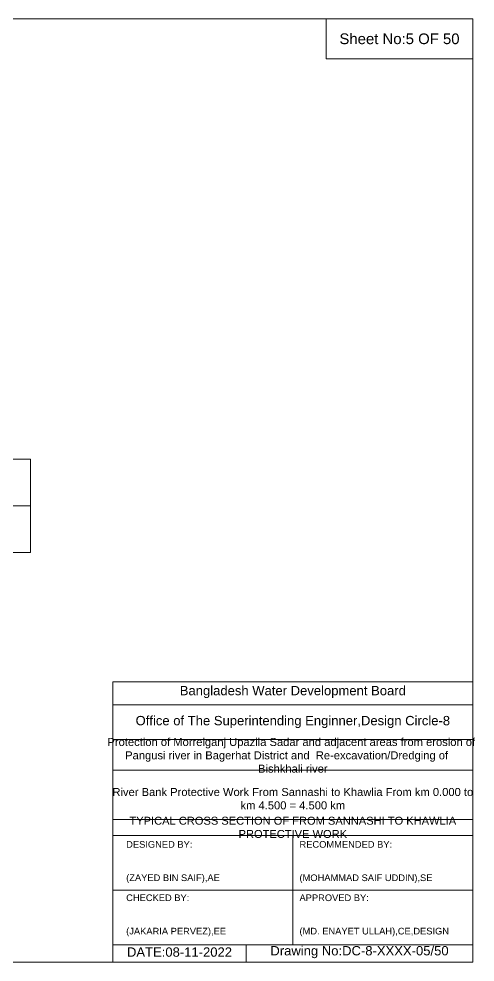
# Model space of a CAD drawing. Header units: inches. Extents: x 89000 to 845017, y -7071 to 0.
# Drawn here: x 166595 to 170017, y -7071 to 0 of the extents above; entities that cross this region are included whole.
import ezdxf

# ---------------------------------------------------------------- set-up
doc = ezdxf.new("R2010")
doc.units = ezdxf.units.IN
doc.header["$LTSCALE"] = 7
doc.header["$MEASUREMENT"] = 0
doc.layers.add('Cross section Data Border', color=7, linetype='Continuous', lineweight=9)
doc.layers.add('Cross Section Labels', color=7, linetype='Continuous', lineweight=9)
doc.styles.get("Standard").update_dxf_attribs({"font": 'arial.ttf'})

msp = doc.modelspace()

# ---------------------------------------------------------------- linework, layer by layer
at = {"layer": 'Cross section Data Border'}
msp.add_lwpolyline([(160100, -3300), (166682.77949, -3300), (166682.77949, -4000), (160100, -4000)], close=True, dxfattribs=at)
msp.add_lwpolyline([(160100, -3650), (166682.77949, -3650)], dxfattribs=at)
at = {"layer": 'Cross Section Labels'}
for points in [[(160000, 0), (170000, 0), (170000, -7071), (160000, -7071)], [(168900, 0), (170000, 0), (170000, -300), (168900, -300)]]:
    msp.add_lwpolyline(points, close=True, dxfattribs=at)
for points in [[(167300, -7071), (167300, -4971), (170000, -4971)], [(167300, -5141), (170000, -5141)], [(167300, -5401), (170000, -5401)], [(167300, -5631), (170000, -5631)], [(167300, -6001), (170000, -6001)], [(167300, -6121), (170000, -6121)], [(168650, -6121), (168650, -6941)], [(167300, -6531), (170000, -6531)], [(167300, -6941), (170000, -6941)], [(168300, -6941), (168300, -7071)]]:
    msp.add_lwpolyline(points, dxfattribs=at)

# ---------------------------------------------------------------- texts
at = {"layer": 'Cross Section Labels', "attachment_point": 5}
for s, insert, char_height in [('Sheet No:5 OF 50', (169450, -150), 80), ('Bangladesh Water Development Board', (168650, -5046), 70), ('Office of The Superintending Enginner,Design Circle-8', (168650, -5271), 70)]:
    msp.add_mtext(s, dxfattribs=dict(at, insert=insert, char_height=char_height))
at = {"layer": 'Cross Section Labels'}
for s, insert, char_height, width, attachment_point in [('Protection of Morrelganj Upazila Sadar and adjacent areas from erosion of  Pangusi river in Bagerhat District and  Re-excavation/Dredging of     Bishkhali river', (168650, -5521), 60, 2800, 5), ('River Bank Protective Work From Sannashi to Khawlia From km 0.000 to km 4.500 = 4.500 km', (168650, -5846), 60, 2700, 5), ('TYPICAL CROSS SECTION OF FROM SANNASHI TO KHAWLIA PROTECTIVE WORK', (168650, -6061), 59.5765532, 2800, 5), ('DESIGNED BY:^J^J^J(ZAYED BIN SAIF),AE', (167400, -6321), 50, 1400, 4), ('RECOMMENDED BY:^J^J^J(MOHAMMAD SAIF UDDIN),SE', (168700, -6321), 50, 1400, 4), ('CHECKED BY:^J^J^J(JAKARIA PERVEZ),EE', (167400, -6721), 50, 1400, 4), ('APPROVED BY:^J^J^J(MD. ENAYET ULLAH),CE,DESIGN', (168700, -6721), 50, 1400, 4), ('DATE:08-11-2022', (167800, -6996), 70, 1400, 5), ('Drawing No:DC-8-XXXX-05/50', (169150, -6996), 70, 2200, 5)]:
    msp.add_mtext(s, dxfattribs=dict(at, insert=insert, char_height=char_height, width=width, attachment_point=attachment_point))

doc.saveas('drawing.dxf')
